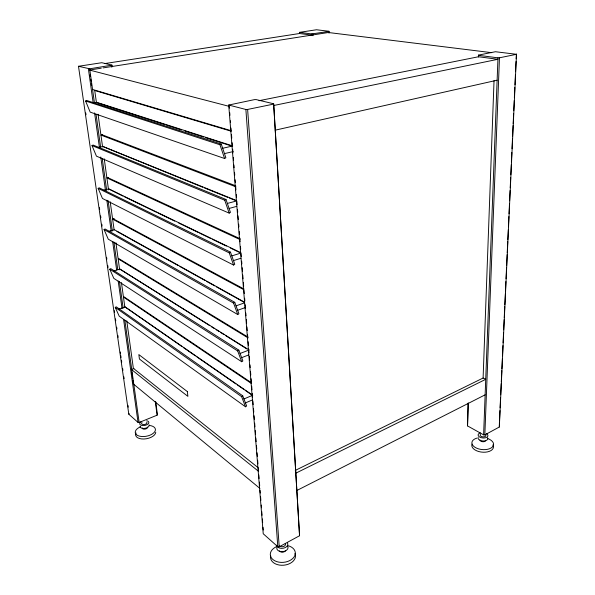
<?xml version="1.0" encoding="UTF-8"?>
<svg xmlns="http://www.w3.org/2000/svg" width="595" height="595" viewBox="0 0 595 595"><rect width="100%" height="100%" fill="white"/><g stroke="black" fill="none" stroke-linecap="round" stroke-linejoin="round"><path stroke-width="0.89" d="M468.153 403.239L467.544 425.916L483.609 434.848L484.843 434.893L499.324 427.017L516.505 54.301L495.427 51.728L478.454 55.104L478.402 56.919M467.544 425.916L468.228 402.971M258.981 100.711L478.484 56.756L478.454 55.104M295.261 470.422L483.103 378.026L494.036 80.652M483.609 434.848L497.978 57.834L478.521 55.335M484.843 434.893L499.458 57.797L516.505 54.301M499.413 422.643L499.324 427.017M499.495 420.784L499.971 410.572M500.098 407.783L500.566 397.572M500.693 394.79L501.206 383.649M501.295 381.789L501.808 370.648M501.89 368.796L502.359 358.584M502.492 355.795L502.961 345.583M503.087 342.802L503.556 332.583M503.682 329.801L504.158 319.589M504.24 317.73L504.753 306.589M504.843 304.737L505.356 293.595M505.438 291.736L505.906 281.524M506.033 278.743L506.546 267.601M506.635 265.742L507.148 254.601M507.23 252.741L507.743 241.6M507.832 239.748L508.301 229.536M508.428 226.747L508.896 216.535M509.03 213.754L509.498 203.542M509.625 200.753L510.094 190.541M510.22 187.76L510.696 177.541M510.822 174.759L511.291 164.547M511.417 161.758L511.849 152.476M512.02 148.765L512.488 138.553M512.57 136.694L513.083 125.552M513.173 123.701L513.641 113.481M513.768 110.7L514.244 100.488M514.37 97.699L514.839 87.487M514.965 84.706L515.434 74.494M515.567 71.705L516.036 61.493M516.163 58.712L516.378 54.071M299.56 535.738L273.663 103.783L256.133 99.588L254.467 99.625L228.718 105.04L263.228 533.76L277.805 546.731L279.226 546.805L299.56 535.738L273.663 103.783M112.172 66.469L112.001 65.145L101.797 62.706L78.495 66.283L128.81 414.209L138.055 422.428L139.148 422.472L157.087 415.191L157.407 414.581L155.741 401.759M128.81 414.209L129.167 413.607M328.834 32.569L328.916 31.26L316.503 29.75L299.486 32.361L299.538 33.506L311.825 35.098L311.773 33.937L299.486 32.361M245.519 406.802L246.642 405.998L242.73 395.816L116.233 306.812L115.252 307.407L119.223 316.176L245.519 406.802L241.6 396.627L115.252 307.407M241.6 396.627L242.73 395.816M241.719 361.738L242.872 360.942L238.84 350.158L110.767 268.62L109.763 269.208L113.838 278.386L241.719 361.738L237.68 350.946L109.763 269.208M237.68 350.946L238.84 350.158M237.74 314.539L238.922 313.758L234.765 302.32L105.092 228.986L104.066 229.558L108.26 239.175L237.74 314.539L233.567 303.093L104.066 229.558M233.567 303.093L234.765 302.32M233.567 265.058L234.78 264.292L230.481 252.146L99.201 187.819L98.153 188.377L102.459 198.462L233.567 265.058L229.261 252.905L98.153 188.377M229.261 252.905L230.481 252.146M229.187 213.122L230.436 212.378L225.988 199.474L93.073 145.031L92.002 145.574L96.442 156.15L229.187 213.122L224.732 200.21L92.002 145.574M224.732 200.21L225.988 199.474M224.583 158.501L225.862 157.787L221.266 144.05L86.692 100.481L85.598 101.016L90.172 112.12L224.583 158.501L219.971 144.763L85.598 101.016M219.971 144.763L221.266 144.05M78.495 66.283L89.674 68.797L112.001 65.145M297.061 490.384L485.133 394.835M296.012 473.077L485.728 379.312L483.103 378.026M245.452 402.897L252.228 400.033M243.935 398.947L252.719 395.266L125.188 307.005L118.308 309.229M241.644 357.662L248.68 354.925M240.083 353.475L249.089 350.009L119.922 269.104L113.771 270.918M133.905 368.521L131.398 369.443L258.535 471.299L258.237 467.596M237.658 310.278L245.683 307.451M236.044 305.837L244.448 302.907M233.471 260.603L240.893 258.267M231.805 255.887L240.447 253.202M229.082 208.458L236.706 206.361M227.357 203.445L236.245 201.036M108.803 231.291L114.463 229.774L244.486 302.163M114.136 230.012L112.619 219.124L114.24 218.7M103.828 190.125L108.796 188.935L240.477 252.533M224.464 153.614L233.18 151.576M108.55 189.879L106.892 177.912L108.55 177.526M222.679 148.274L232.734 145.968L96.777 102.34L93.303 102.965M275.262 130.156L497.13 80.199M98.666 147.389L102.905 146.496L236.267 200.448M273.767 105.494L497.926 59.284L478.484 56.756M228.718 105.04L245.876 109.473L247.624 109.435L273.38 104.155M102.593 146.972L100.934 135.08L102.638 134.738M311.773 33.937L328.797 31.416M90.366 69.898L101.269 68.18M103.091 67.897L328.336 32.502L491.693 52.672M104.713 63.583L299.538 33.506M497.978 57.834L499.458 57.797M89.458 70.039L229.224 106.364L229.365 108.171M92.56 89.458L231.18 130.707L230.964 127.999M231.336 131.25L94.739 90.5L96.39 102.355M97.699 102.95L164.793 124.519M166.555 125.084L181.564 129.911M185.097 131.049L203.639 137.006M205.401 137.579L231.886 146.087M235.717 185.789L100.823 134.277L98.034 114.21M100.934 135.08L235.799 186.785M202.746 187.239L102.905 146.496M204.464 187.938L227.699 197.347M229.417 198.046L236.297 200.835M239.971 238.669L106.788 177.176L104.244 158.872M106.892 177.912L240.045 239.577M123.001 196.082L108.796 188.935M124.675 196.893L156.336 212.199M158.002 213.01L174.67 221.065M178.835 223.08L198.001 232.347M199.675 233.151L210.504 238.394M212.17 239.197L226.338 246.047M230.503 248.063L239.673 252.496M244.017 289.006L112.522 218.417L110.216 201.846M112.619 219.124L243.273 289.43M116.925 231.41L178.299 265.615M179.913 266.515L204.948 280.461M206.562 281.361L214.631 285.86M216.253 286.76L244.515 302.513M247.884 337.008L118.041 258.126L115.899 242.708M247.951 337.834L118.137 258.81L119.662 269.81M209.745 325.658L119.922 269.104M211.314 326.64L214.468 328.618M216.045 329.608L219.191 331.579M220.767 332.568L223.913 334.539M225.49 335.528L246.754 348.856M251.573 382.838L123.358 296.392L121.447 282.647M251.633 383.626L123.455 297.054L124.846 307.109M181.728 346.402L125.188 307.005M183.26 347.465L195.472 355.922M197.005 356.978L235.947 383.946M237.472 385.002L243.578 389.234M245.11 390.29L251.216 394.522M257.68 467.32L133.362 368.342L126.757 320.817M133.444 384.043L259.911 488.421M85.754 112.938L86.022 114.783M99.425 207.648L99.692 209.485M100.622 215.918L100.89 217.763M101.819 224.196L102.08 226.033M106.594 257.3L106.862 259.137M107.792 265.571L108.059 267.408M114.3 310.627L114.56 312.464M115.49 318.905L115.757 320.742M116.687 327.176L116.955 329.013M117.884 335.454L118.145 337.291M120.272 352.002L120.54 353.839M120.8 355.684L121.068 357.521M121.469 360.28L121.73 362.117M122.659 368.55L122.927 370.395M123.857 376.828L124.124 378.665M127.97 405.329L128.237 407.173M89.674 68.797L94.493 103.24M96.033 114.27L100.659 147.352M102.206 158.382L106.706 190.541M108.119 200.656L112.358 230.979M113.905 242.009L117.758 269.58M119.431 281.524L123.158 308.173M124.831 320.125L139.148 422.472M90.105 74.635L90.358 76.472M90.745 79.224L91.005 81.061M91.392 83.821L91.645 85.658M131.778 372.18L132.164 374.917M132.417 376.747L132.67 378.569M132.93 380.391L133.31 383.128M88.387 68.834L93.162 102.816M94.575 112.916L99.484 147.82M100.771 157.006L105.412 190.065M106.832 200.165L111.22 231.395M112.641 241.496L116.635 269.966M118.189 280.989L122.057 308.545M123.604 319.567L138.055 422.428M111.555 65.376L111.793 67.19M155.295 401.424L157.087 415.191M229.73 112.678L229.945 115.378M230.384 120.785L230.525 122.592M231.477 134.403L231.775 138.107M232.147 142.733L232.37 145.515M232.667 149.211L232.965 152.915M233.337 157.541L233.56 160.323M233.932 164.949L234.155 167.723M234.527 172.349L234.75 175.131M235.114 179.757L235.337 182.531M235.635 186.235L235.932 189.939M236.304 194.565L236.527 197.339M236.825 201.043L237.122 204.747M237.494 209.373L237.717 212.147M238.015 215.851L238.312 219.555M238.684 224.181L238.907 226.955M239.279 231.589L239.502 234.363M239.8 238.067L240.097 241.763M240.469 246.397L240.692 249.171M240.99 252.875L241.287 256.571M241.659 261.205L241.882 263.979M242.18 267.683L242.477 271.387M242.775 275.083L243.072 278.787M243.37 282.491L243.667 286.195M243.965 289.891L244.262 293.595M244.634 298.221L244.857 301.003M245.155 304.7L245.452 308.403M245.824 313.029L246.047 315.811M246.345 319.508L246.642 323.211M246.94 326.915L247.23 330.619M247.527 334.316L247.825 338.02M248.122 341.723L248.42 345.427M248.717 349.124L249.015 352.828M249.312 356.531L249.61 360.235M249.982 364.861L250.205 367.636M250.502 371.339L250.8 375.043M251.097 378.747L251.395 382.444M251.692 386.148L251.99 389.851M252.287 393.555L252.585 397.252M252.882 400.956L253.18 404.66M253.477 408.363L253.775 412.06M254.072 415.764L254.37 419.468M254.667 423.171L254.965 426.868M255.262 430.572L255.56 434.276M255.857 437.98L256.155 441.676M256.452 445.38L256.75 449.084M257.047 452.788L257.345 456.484M257.642 460.188L257.94 463.892M258.825 474.899L259.108 478.506M259.398 482.114L259.688 485.721M260.052 490.273L260.275 493.047M260.573 496.751L260.87 500.447M261.242 505.073L261.465 507.847M261.763 511.551L262.06 515.248M262.358 518.952L262.655 522.648M263.027 527.274L263.25 530.048M247.624 109.435L279.226 546.805M245.876 109.473L277.805 546.731M312.911 33.9L312.985 35.693M328.916 31.26L328.983 33.112M485.632 440.65A2.863 1.569 5.4 0 1 482.612 441.706A2.863 1.569 5.4 0 1 479.979 440.032M487.58 438.515A10.889 6.01 5.5 0 1 491.425 447.782A10.889 6.01 5.5 0 1 474.795 447.172A10.889 6.01 5.5 0 1 476.848 438.121M492.905 444.904A10.874 6.032 5.6 0 1 483.207 452.23A10.874 6.032 5.6 0 1 472.051 444.123M485.751 434.982A2.886 1.569 5.3 0 1 482.798 436.849A2.886 1.569 5.3 0 1 480.455 434.41M486.286 433.51A4.924 2.678 5.3 0 1 486.383 437.481A4.924 2.678 5.3 0 1 479.154 436.708A4.924 2.678 5.3 0 1 480.351 432.877M487.558 437.749A4.916 2.692 5.4 0 1 483.17 440.999A4.916 2.692 5.4 0 1 478.12 437.407M146.645 422.123A2.707 1.406 -10.1 0 1 145.916 424.004A2.707 1.406 -10.1 0 1 142.473 424.376A2.707 1.406 -10.1 0 1 142.019 422.621M149.129 425.425A10.227 5.385 -10.2 0 1 153.555 433.063A10.227 5.385 -10.2 0 1 137.698 435.518A10.227 5.385 -10.2 0 1 140.68 426.734M155.756 432.238A10.212 5.4 -10.3 0 1 143.968 439.006A10.212 5.4 -10.3 0 1 136.062 432.974M146.705 420.732A4.626 2.395 -10.1 0 1 147.91 424.101A4.626 2.395 -10.1 0 1 141.194 425.291A4.626 2.395 -10.1 0 1 141.186 421.714M149.107 424.815A4.619 2.41 -10.1 0 1 145.083 428.303A4.619 2.41 -10.1 0 1 140.1 426.414M147.5 427.046A2.692 1.406 -10.2 0 1 145.15 429.084A2.692 1.406 -10.2 0 1 142.25 427.984M287.831 545.637A12.554 8.59 -5.4 0 1 292.904 558.37A12.554 8.59 -5.4 0 1 273.35 559.888A12.554 8.59 -5.4 0 1 276.891 546.485M294.986 553.529A12.532 8.613 -5.4 0 1 283.8 565.205A12.532 8.613 -5.4 0 1 270.688 555.797M287.445 542.848A5.682 3.83 -5.3 0 1 283.495 548.188A5.682 3.83 -5.3 0 1 276.526 545.184M287.668 546.173A5.675 3.845 -5.4 0 1 282.997 551.647A5.675 3.845 -5.4 0 1 276.816 547.504M285.563 550.658A3.302 2.246 -5.4 0 1 282.461 552.16A3.302 2.246 -5.4 0 1 279.464 550.866M285.265 543.533A3.332 2.246 -5.3 0 1 283.755 546.403A3.332 2.246 -5.3 0 1 279.479 545.957M187.343 391.577L138.836 354.583L139.438 359.038L187.886 396.344L187.343 391.577"/></g></svg>
